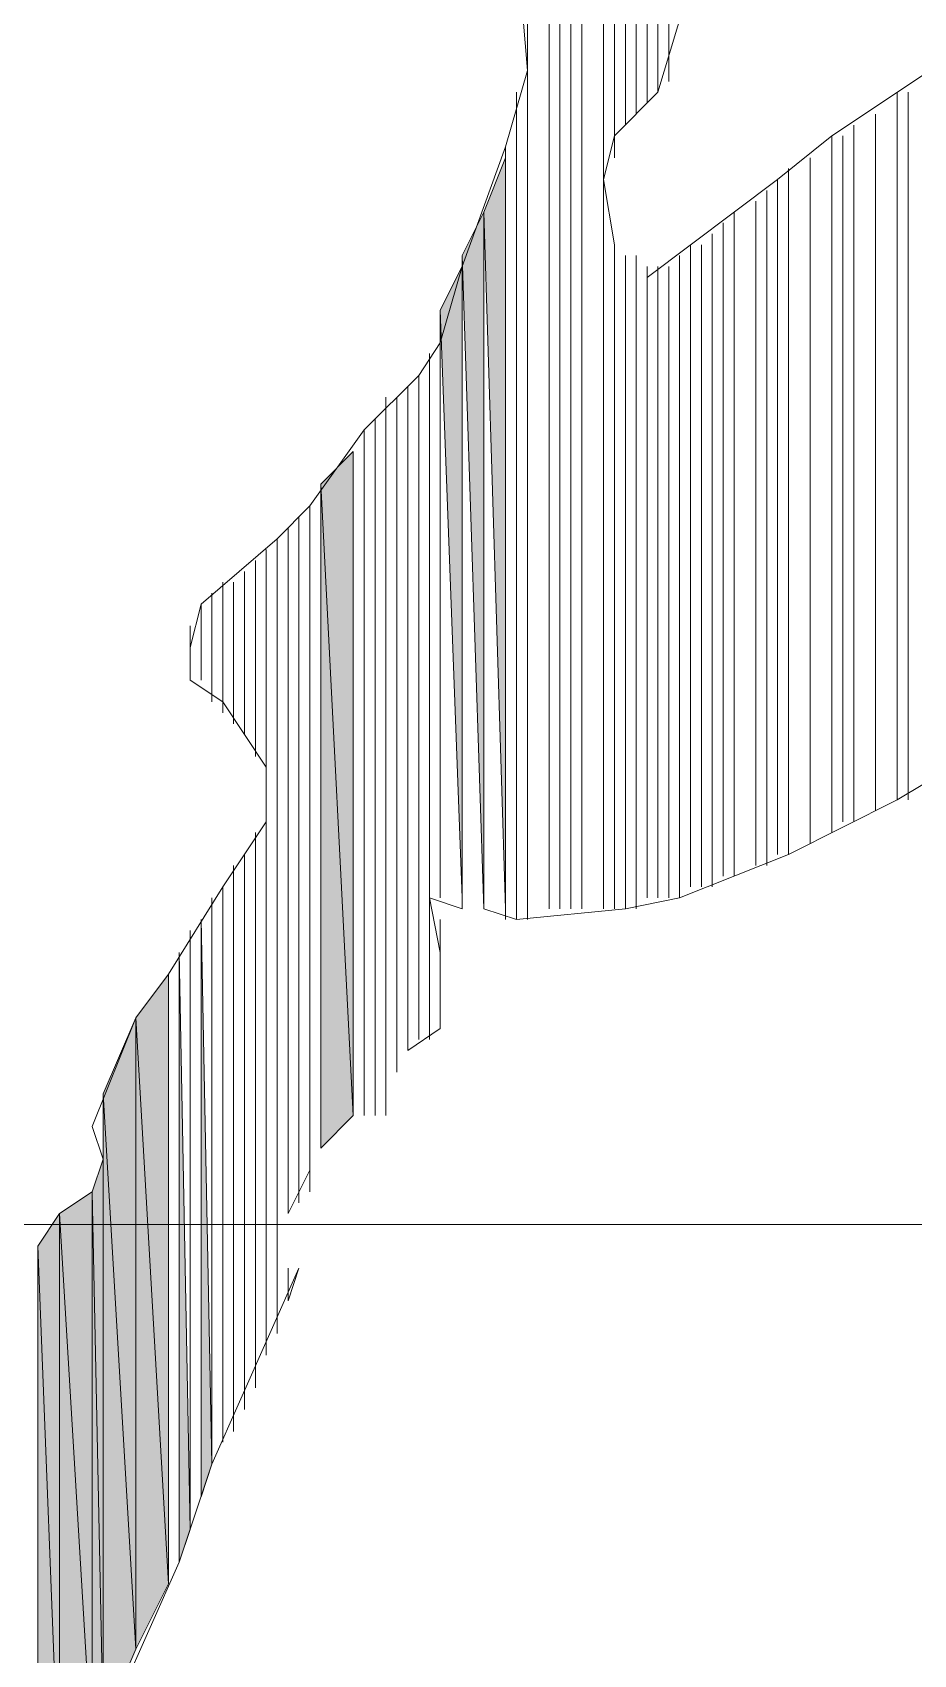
# Model space of a CAD drawing. Header units: millimetres. Extents: x -30643 to 86172, y -19411 to 63186.
# Drawn here: x 82840.8 to 82897.8, y -1734.6 to -1629.8 of the extents above; entities that cross this region are included whole.
import ezdxf

# ---------------------------------------------------------------- set-up
doc = ezdxf.new("R2010")
doc.units = ezdxf.units.MM

msp = doc.modelspace()

# ---------------------------------------------------------------- hatches: boundary and pattern name
h = msp.add_hatch(color=0)
h.dxf.hatch_style = 2
h.paths.add_polyline_path([(82881.96, -1632.92), (82881.96, -1630.11), (82881.96, -1615.33)])
h = msp.add_hatch(color=0)
h.dxf.hatch_style = 2
h.paths.add_polyline_path([(82872.11, -1687.1), (82872.11, -1633.62), (82872.11, -1635.74)])
h = msp.add_hatch(color=0)
h.dxf.hatch_style = 2
h.paths.add_polyline_path([(82871.4, -1686.4), (82871.4, -1637.85), (82870, -1641.37)])
h = msp.add_hatch(color=0)
h.dxf.hatch_style = 2
h.paths.add_polyline_path([(82877.74, -1686.4), (82877.74, -1642.77), (82877.74, -1640.66)])
h = msp.add_hatch(color=0)
h.dxf.hatch_style = 2
h.paths.add_polyline_path([(82870, -1686.4), (82870, -1641.37), (82868.59, -1644.18)])
h = msp.add_hatch(color=0)
h.dxf.hatch_style = 2
h.paths.add_polyline_path([(82868.59, -1685.7), (82868.59, -1644.88), (82867.18, -1647.7)])
h = msp.add_hatch(color=0)
h.dxf.hatch_style = 2
h.paths.add_polyline_path([(82897.44, -1679.36), (82897.44, -1650.51), (82897.44, -1648.4)])
h = msp.add_hatch(color=0)
h.dxf.hatch_style = 2
h.paths.add_polyline_path([(82861.55, -1699.77), (82861.55, -1656.85), (82859.44, -1658.96)])
h = msp.add_hatch(color=0)
h.dxf.hatch_style = 2
h.paths.add_polyline_path([(82859.44, -1701.88), (82861.55, -1699.77), (82859.44, -1658.96)])
h = msp.add_hatch(color=0)
h.dxf.hatch_style = 2
h.paths.add_polyline_path([(82855.92, -1677.25), (82855.92, -1680.77), (82855.92, -1663.18)])
h = msp.add_hatch(color=0)
h.dxf.hatch_style = 2
h.paths.add_polyline_path([(82851.7, -1724.4), (82852.41, -1722.29), (82851.7, -1687.1)])
h = msp.add_hatch(color=0)
h.dxf.hatch_style = 2
h.paths.add_polyline_path([(82867.18, -1693.44), (82867.18, -1691.33), (82867.18, -1687.81)])
h = msp.add_hatch(color=0)
h.dxf.hatch_style = 2
h.paths.add_polyline_path([(82850.29, -1728.62), (82851, -1726.51), (82850.29, -1689.22)])
h = msp.add_hatch(color=0)
h.dxf.hatch_style = 2
h.paths.add_polyline_path([(82849.59, -1730.03), (82849.59, -1690.62), (82847.48, -1693.44)])
h = msp.add_hatch(color=0)
h.dxf.hatch_style = 2
h.paths.add_polyline_path([(82847.48, -1734.25), (82847.48, -1693.44), (82845.37, -1698.36)])
h = msp.add_hatch(color=0)
h.dxf.hatch_style = 2
h.paths.add_polyline_path([(82847.48, -1734.25), (82849.59, -1730.03), (82847.48, -1693.44)])
h = msp.add_hatch(color=0)
h.dxf.hatch_style = 2
h.paths.add_polyline_path([(82845.37, -1739.18), (82847.48, -1734.25), (82845.37, -1698.36)])
h = msp.add_hatch(color=0)
h.dxf.hatch_style = 2
h.paths.add_polyline_path([(82845.37, -1739.18), (82845.37, -1702.58), (82844.66, -1704.7)])
h = msp.add_hatch(color=0)
h.dxf.hatch_style = 2
h.paths.add_polyline_path([(82844.66, -1741.29), (82844.66, -1704.7), (82842.55, -1706.1)])
h = msp.add_hatch(color=0)
h.dxf.hatch_style = 2
h.paths.add_polyline_path([(82844.66, -1741.29), (82845.37, -1739.18), (82844.66, -1704.7)])
h = msp.add_hatch(color=0)
h.dxf.hatch_style = 2
h.paths.add_polyline_path([(82842.55, -1744.1), (82842.55, -1706.1), (82841.15, -1708.21)])
h = msp.add_hatch(color=0)
h.dxf.hatch_style = 2
h.paths.add_polyline_path([(82842.55, -1744.1), (82844.66, -1741.29), (82842.55, -1706.1)])
h = msp.add_hatch(color=0)
h.dxf.hatch_style = 2
h.paths.add_polyline_path([(82841.15, -1746.21), (82842.55, -1744.1), (82841.15, -1708.21)])

# ---------------------------------------------------------------- linework, layer by layer
at = {"color": 0, "lineweight": 0}
for points in [[(82881.96, -1630.11), (82881.96, -1614.63)], [(82881.96, -1630.11), (82881.96, -1614.63)], [(82879.85, -1635.03), (82879.85, -1615.33)], [(82879.85, -1635.03), (82879.85, -1615.33)], [(82879.85, -1635.03), (82879.85, -1615.33)], [(82879.85, -1635.03), (82879.85, -1615.33)], [(82879.85, -1635.03), (82879.85, -1615.33)], [(82879.85, -1635.03), (82879.85, -1615.33)], [(82880.55, -1634.33), (82880.55, -1615.33)], [(82880.55, -1634.33), (82880.55, -1615.33)], [(82880.55, -1634.33), (82880.55, -1615.33)], [(82880.55, -1634.33), (82880.55, -1615.33)], [(82880.55, -1634.33), (82880.55, -1615.33)], [(82880.55, -1634.33), (82880.55, -1615.33)], [(82881.26, -1633.62), (82881.26, -1615.33)], [(82881.26, -1633.62), (82881.26, -1615.33)], [(82881.26, -1633.62), (82881.26, -1615.33)], [(82881.26, -1633.62), (82881.26, -1615.33)], [(82881.26, -1633.62), (82881.26, -1615.33)], [(82881.26, -1633.62), (82881.26, -1615.33)], [(82881.96, -1632.92), (82881.96, -1615.33)], [(82881.96, -1632.92), (82881.96, -1630.11), (82881.96, -1615.33)], [(82879.15, -1635.74), (82879.15, -1616.03)], [(82879.15, -1635.74), (82879.15, -1616.03)], [(82879.15, -1635.74), (82879.15, -1616.74)], [(82879.15, -1635.74), (82879.15, -1616.74)], [(82878.44, -1636.44), (82878.44, -1617.44)], [(82878.44, -1636.44), (82878.44, -1617.44)], [(82877.74, -1639.25), (82877.74, -1618.14)], [(82877.74, -1639.25), (82877.74, -1618.14)], [(82877.74, -1637.85), (82877.74, -1618.14)], [(82877.74, -1637.85), (82877.74, -1618.14)], [(82877.74, -1686.4), (82877.74, -1618.85)], [(82877.74, -1639.25), (82877.74, -1618.85)], [(82878.44, -1637.85), (82878.44, -1618.14)], [(82878.44, -1637.85), (82878.44, -1618.14)], [(82876.33, -1686.4), (82876.33, -1620.25)], [(82876.33, -1686.4), (82876.33, -1620.25)], [(82874.92, -1686.4), (82874.92, -1621.66)], [(82874.92, -1686.4), (82874.92, -1621.66)], [(82875.63, -1686.4), (82875.63, -1620.96)], [(82875.63, -1686.4), (82875.63, -1620.96)], [(82874.22, -1686.4), (82874.22, -1622.37)], [(82874.22, -1686.4), (82874.22, -1622.37)], [(82872.81, -1632.22), (82872.81, -1623.77)], [(82872.81, -1687.1), (82872.81, -1623.77)], [(82872.81, -1687.1), (82872.81, -1632.22)], [(82872.11, -1687.1), (82872.11, -1633.62), (82872.11, -1635.74)], [(82872.11, -1687.1), (82872.11, -1633.62)], [(82896.74, -1679.36), (82896.74, -1633.62)], [(82896.74, -1679.36), (82896.74, -1633.62)], [(82896.74, -1679.36), (82896.74, -1633.62)], [(82896.74, -1679.36), (82896.74, -1633.62)], [(82896.74, -1679.36), (82896.74, -1633.62)], [(82896.74, -1679.36), (82896.74, -1633.62)], [(82897.44, -1679.36), (82897.44, -1633.62)], [(82897.44, -1648.4), (82897.44, -1633.62)], [(82897.44, -1647.7), (82897.44, -1633.62)], [(82897.44, -1647.7), (82897.44, -1633.62)], [(82897.44, -1647.7), (82897.44, -1633.62)], [(82897.44, -1647.7), (82897.44, -1633.62)], [(82897.44, -1647.7), (82897.44, -1633.62)], [(82897.44, -1647.7), (82897.44, -1633.62)], [(82895.33, -1680.07), (82895.33, -1635.03)], [(82895.33, -1680.07), (82895.33, -1635.03)], [(82872.11, -1687.1), (82872.11, -1635.74)], [(82872.11, -1687.1), (82872.11, -1635.74)], [(82892.51, -1681.47), (82892.51, -1636.44)], [(82892.51, -1681.47), (82892.51, -1636.44)], [(82893.22, -1680.77), (82893.22, -1636.44)], [(82893.22, -1680.77), (82893.22, -1636.44)], [(82893.92, -1680.77), (82893.92, -1635.74)], [(82893.92, -1680.77), (82893.92, -1635.74)], [(82871.4, -1687.1), (82871.4, -1637.14)], [(82871.4, -1687.1), (82871.4, -1637.14)], [(82871.4, -1686.4), (82871.4, -1637.85), (82870, -1641.37)], [(82871.4, -1686.4), (82871.4, -1637.85)], [(82889.7, -1682.88), (82889.7, -1638.55)], [(82889.7, -1682.88), (82889.7, -1638.55)], [(82889.7, -1682.88), (82889.7, -1638.55)], [(82889.7, -1682.88), (82889.7, -1638.55)], [(82889.7, -1682.88), (82889.7, -1638.55)], [(82889.7, -1682.88), (82889.7, -1638.55)], [(82891.11, -1682.18), (82891.11, -1637.85)], [(82891.11, -1682.18), (82891.11, -1637.85)], [(82877.74, -1686.4), (82877.74, -1639.25)], [(82889, -1682.88), (82889, -1639.25)], [(82889, -1682.88), (82889, -1639.25)], [(82889, -1682.88), (82889, -1639.25)], [(82889, -1682.88), (82889, -1639.25)], [(82889, -1682.88), (82889, -1639.25)], [(82889, -1682.88), (82889, -1639.25)], [(82889.7, -1682.88), (82889.7, -1639.25)], [(82889.7, -1682.88), (82889.7, -1639.25)], [(82877.74, -1686.4), (82877.74, -1640.66)], [(82877.74, -1686.4), (82877.74, -1640.66)], [(82877.74, -1686.4), (82877.74, -1642.77), (82877.74, -1640.66)], [(82887.59, -1683.59), (82887.59, -1640.66)], [(82887.59, -1683.59), (82887.59, -1640.66)], [(82888.29, -1683.59), (82888.29, -1639.96)], [(82888.29, -1683.59), (82888.29, -1639.96)], [(82888.29, -1683.59), (82888.29, -1639.96)], [(82888.29, -1683.59), (82888.29, -1639.96)], [(82888.29, -1682.88), (82888.29, -1639.96)], [(82888.29, -1682.88), (82888.29, -1639.96)], [(82870, -1686.4), (82870, -1641.37), (82868.59, -1644.18)], [(82870, -1686.4), (82870, -1641.37)], [(82886.18, -1684.29), (82886.18, -1641.37)], [(82886.18, -1684.29), (82886.18, -1641.37)], [(82886.18, -1684.29), (82886.18, -1641.37)], [(82886.18, -1684.29), (82886.18, -1641.37)], [(82877.74, -1686.4), (82877.74, -1642.77)], [(82884.77, -1684.99), (82884.77, -1642.77)], [(82884.77, -1684.99), (82884.77, -1642.77)], [(82884.77, -1684.29), (82884.77, -1642.77)], [(82884.77, -1684.29), (82884.77, -1642.77)], [(82885.48, -1684.29), (82885.48, -1642.07)], [(82885.48, -1684.29), (82885.48, -1642.07)], [(82878.44, -1686.4), (82878.44, -1643.48)], [(82878.44, -1686.4), (82878.44, -1643.48)], [(82878.44, -1686.4), (82878.44, -1643.48)], [(82878.44, -1686.4), (82878.44, -1643.48)], [(82883.37, -1684.99), (82883.37, -1643.48)], [(82883.37, -1684.99), (82883.37, -1643.48)], [(82884.07, -1684.99), (82884.07, -1643.48)], [(82884.07, -1684.99), (82884.07, -1643.48)], [(82884.07, -1684.99), (82884.07, -1643.48)], [(82884.07, -1684.99), (82884.07, -1643.48)], [(82884.07, -1684.99), (82884.07, -1643.48)], [(82884.07, -1684.99), (82884.07, -1643.48)], [(82868.59, -1685.7), (82868.59, -1644.88), (82867.18, -1647.7)], [(82868.59, -1686.4), (82868.59, -1644.18)], [(82868.59, -1686.4), (82868.59, -1644.18)], [(82868.59, -1685.7), (82868.59, -1644.88)], [(82868.59, -1686.4), (82868.59, -1644.88)], [(82868.59, -1686.4), (82868.59, -1644.88)], [(82879.15, -1686.4), (82879.15, -1644.18)], [(82879.15, -1686.4), (82879.15, -1644.18)], [(82879.15, -1686.4), (82879.15, -1644.18)], [(82879.15, -1686.4), (82879.15, -1644.18)], [(82879.85, -1686.4), (82879.85, -1644.18)], [(82879.85, -1686.4), (82879.85, -1644.18)], [(82879.85, -1685.7), (82879.85, -1644.88)], [(82879.85, -1685.7), (82879.85, -1644.88)], [(82879.85, -1685.7), (82879.85, -1644.88)], [(82879.85, -1685.7), (82879.85, -1644.88)], [(82880.55, -1685.7), (82880.55, -1644.88)], [(82880.55, -1685.7), (82880.55, -1644.88)], [(82881.26, -1685.7), (82881.26, -1644.88)], [(82881.26, -1685.7), (82881.26, -1644.88)], [(82881.26, -1685.7), (82881.26, -1644.88)], [(82881.26, -1685.7), (82881.26, -1644.88)], [(82881.96, -1685.7), (82881.96, -1644.88)], [(82881.96, -1685.7), (82881.96, -1644.88)], [(82881.96, -1685.7), (82881.96, -1644.88)], [(82881.96, -1685.7), (82881.96, -1644.88)], [(82882.66, -1685.7), (82882.66, -1644.18)], [(82882.66, -1685.7), (82882.66, -1644.18)], [(82882.66, -1685.7), (82882.66, -1644.18)], [(82882.66, -1685.7), (82882.66, -1644.18)], [(82883.37, -1684.99), (82883.37, -1644.18)], [(82883.37, -1684.99), (82883.37, -1644.18)], [(82880.55, -1685.7), (82880.55, -1645.59)], [(82880.55, -1685.7), (82880.55, -1645.59)], [(82880.55, -1685.7), (82880.55, -1645.59)], [(82880.55, -1685.7), (82880.55, -1645.59)], [(82881.26, -1685.7), (82881.26, -1645.59)], [(82881.26, -1685.7), (82881.26, -1645.59)], [(82867.18, -1685.7), (82867.18, -1647.7)], [(82867.18, -1685.7), (82867.18, -1647.7)], [(82867.18, -1685.7), (82867.18, -1648.4)], [(82867.18, -1685.7), (82867.18, -1648.4)], [(82897.44, -1679.36), (82897.44, -1648.4)], [(82897.44, -1679.36), (82897.44, -1650.51), (82897.44, -1648.4)], [(82867.18, -1685.7), (82867.18, -1649.81)], [(82867.18, -1685.7), (82867.18, -1649.81)], [(82867.18, -1685.7), (82867.18, -1649.81)], [(82867.18, -1685.7), (82867.18, -1649.81)], [(82866.48, -1694.84), (82866.48, -1650.51)], [(82866.48, -1685.7), (82866.48, -1650.51)], [(82897.44, -1679.36), (82897.44, -1650.51)], [(82897.44, -1679.36), (82897.44, -1650.51)], [(82897.44, -1679.36), (82897.44, -1650.51)], [(82897.44, -1678.66), (82897.44, -1650.51)], [(82897.44, -1678.66), (82897.44, -1650.51)], [(82865.78, -1694.84), (82865.78, -1651.92)], [(82865.78, -1694.84), (82865.78, -1651.92)], [(82863.66, -1696.96), (82863.66, -1653.33)], [(82863.66, -1696.96), (82863.66, -1653.33)], [(82864.37, -1696.96), (82864.37, -1653.33)], [(82864.37, -1696.96), (82864.37, -1653.33)], [(82865.07, -1695.55), (82865.07, -1652.62)], [(82865.07, -1695.55), (82865.07, -1652.62)], [(82863.66, -1699.77), (82863.66, -1654.03)], [(82863.66, -1696.96), (82863.66, -1654.03)], [(82863.66, -1696.96), (82863.66, -1654.03)], [(82863.66, -1696.96), (82863.66, -1654.03)], [(82862.26, -1699.77), (82862.26, -1655.44)], [(82862.26, -1699.77), (82862.26, -1655.44)], [(82862.26, -1699.77), (82862.26, -1655.44)], [(82862.26, -1699.77), (82862.26, -1655.44)], [(82862.96, -1699.77), (82862.96, -1654.73)], [(82862.96, -1699.77), (82862.96, -1654.73)], [(82862.96, -1699.77), (82862.96, -1654.73)], [(82862.96, -1699.77), (82862.96, -1654.73)], [(82861.55, -1699.77), (82861.55, -1656.85), (82859.44, -1658.96)], [(82861.55, -1699.77), (82861.55, -1656.85)], [(82861.55, -1699.77), (82861.55, -1656.85)], [(82861.55, -1699.77), (82861.55, -1656.85)], [(82861.55, -1699.77), (82861.55, -1656.85)], [(82861.55, -1699.77), (82861.55, -1656.85)], [(82859.44, -1701.88), (82859.44, -1658.96)], [(82859.44, -1701.88), (82861.55, -1699.77), (82859.44, -1658.96)], [(82858.74, -1703.99), (82858.74, -1660.36)], [(82858.74, -1703.99), (82858.74, -1660.36)], [(82858.74, -1703.29), (82858.74, -1660.36)], [(82858.74, -1703.29), (82858.74, -1660.36)], [(82857.33, -1706.1), (82857.33, -1661.77)], [(82857.33, -1706.1), (82857.33, -1661.77)], [(82858.03, -1705.4), (82858.03, -1661.07)], [(82858.03, -1705.4), (82858.03, -1661.07)], [(82858.74, -1704.7), (82858.74, -1661.07)], [(82858.74, -1704.7), (82858.74, -1661.07)], [(82856.63, -1706.81), (82856.63, -1662.48)], [(82856.63, -1706.81), (82856.63, -1662.48)], [(82856.63, -1706.81), (82856.63, -1662.48)], [(82856.63, -1706.81), (82856.63, -1662.48)], [(82855.22, -1675.85), (82855.22, -1663.88)], [(82855.22, -1675.85), (82855.22, -1663.88)], [(82855.22, -1676.55), (82855.22, -1663.88)], [(82855.22, -1676.55), (82855.22, -1663.88)], [(82855.92, -1677.25), (82855.92, -1663.18)], [(82855.92, -1677.25), (82855.92, -1680.77), (82855.92, -1663.18)], [(82855.92, -1680.77), (82855.92, -1663.18)], [(82855.92, -1714.55), (82855.92, -1663.18)], [(82855.92, -1676.55), (82855.92, -1663.88)], [(82855.92, -1676.55), (82855.92, -1663.88)], [(82856.63, -1713.84), (82856.63, -1663.18)], [(82856.63, -1707.51), (82856.63, -1663.18)], [(82854.52, -1674.44), (82854.52, -1664.59)], [(82854.52, -1674.44), (82854.52, -1664.59)], [(82854.52, -1675.14), (82854.52, -1664.59)], [(82854.52, -1675.14), (82854.52, -1664.59)], [(82854.52, -1675.14), (82854.52, -1664.59)], [(82854.52, -1675.14), (82854.52, -1664.59)], [(82855.22, -1675.85), (82855.22, -1664.59)], [(82855.22, -1675.85), (82855.22, -1664.59)], [(82855.22, -1675.85), (82855.22, -1664.59)], [(82855.22, -1675.85), (82855.22, -1664.59)], [(82855.22, -1675.85), (82855.22, -1664.59)], [(82855.22, -1675.85), (82855.22, -1664.59)], [(82852.41, -1673.03), (82852.41, -1665.99)], [(82852.41, -1673.03), (82852.41, -1665.99)], [(82853.11, -1673.73), (82853.11, -1665.29)], [(82853.11, -1673.73), (82853.11, -1665.29)], [(82853.11, -1673.03), (82853.11, -1665.99)], [(82853.11, -1673.03), (82853.11, -1665.99)], [(82853.11, -1673.03), (82853.11, -1665.99)], [(82853.11, -1673.03), (82853.11, -1665.99)], [(82853.81, -1673.73), (82853.81, -1665.29)], [(82853.81, -1673.73), (82853.81, -1665.29)], [(82853.81, -1674.44), (82853.81, -1665.29)], [(82853.81, -1674.44), (82853.81, -1665.29)], [(82851.7, -1671.62), (82851.7, -1666.7)], [(82851.7, -1671.62), (82851.7, -1666.7)], [(82851, -1671.62), (82851, -1668.1)], [(82851, -1671.62), (82851, -1668.1)], [(82855.22, -1715.95), (82855.22, -1681.47)], [(82855.22, -1715.95), (82855.22, -1681.47)], [(82855.92, -1714.55), (82855.92, -1680.77)], [(82855.92, -1714.55), (82855.92, -1680.77)], [(82855.92, -1714.55), (82855.92, -1680.77)], [(82855.92, -1715.25), (82855.92, -1681.47)], [(82855.92, -1715.25), (82855.92, -1681.47)], [(82855.22, -1717.36), (82855.22, -1682.18)], [(82855.22, -1717.36), (82855.22, -1682.18)], [(82855.22, -1717.36), (82855.22, -1682.18)], [(82855.22, -1717.36), (82855.22, -1682.18)], [(82855.22, -1717.36), (82855.22, -1682.18)], [(82855.22, -1717.36), (82855.22, -1682.18)], [(82855.22, -1716.66), (82855.22, -1682.18)], [(82855.22, -1716.66), (82855.22, -1682.18)], [(82853.81, -1719.47), (82853.81, -1683.59)], [(82853.81, -1719.47), (82853.81, -1683.59)], [(82854.52, -1718.07), (82854.52, -1682.88)], [(82854.52, -1718.07), (82854.52, -1682.88)], [(82854.52, -1718.07), (82854.52, -1682.88)], [(82854.52, -1718.07), (82854.52, -1682.88)], [(82854.52, -1718.77), (82854.52, -1683.59)], [(82854.52, -1718.77), (82854.52, -1683.59)], [(82853.81, -1720.18), (82853.81, -1684.29)], [(82853.81, -1720.18), (82853.81, -1684.29)], [(82852.41, -1722.29), (82852.41, -1685.7)], [(82852.41, -1722.29), (82852.41, -1685.7)], [(82853.11, -1720.88), (82853.11, -1684.99)], [(82853.11, -1720.88), (82853.11, -1684.99)], [(82853.11, -1720.88), (82853.11, -1684.99)], [(82853.11, -1720.88), (82853.11, -1684.99)], [(82853.11, -1720.88), (82853.11, -1684.99)], [(82853.11, -1720.88), (82853.11, -1684.99)], [(82866.48, -1694.84), (82866.48, -1685.7)], [(82851, -1725.81), (82851, -1687.81)], [(82851, -1725.81), (82851, -1687.81)], [(82851.7, -1724.4), (82851.7, -1687.1)], [(82851.7, -1724.4), (82852.41, -1722.29), (82851.7, -1687.1)], [(82867.18, -1694.14), (82867.18, -1687.1)], [(82867.18, -1694.14), (82867.18, -1687.1)], [(82867.18, -1693.44), (82867.18, -1687.81)], [(82867.18, -1693.44), (82867.18, -1691.33), (82867.18, -1687.81)], [(82851, -1726.51), (82851, -1688.51)], [(82851, -1726.51), (82851, -1688.51)], [(82850.29, -1728.62), (82850.29, -1689.22)], [(82850.29, -1728.62), (82851, -1726.51), (82850.29, -1689.22)], [(82867.18, -1691.33), (82867.18, -1689.22)], [(82867.18, -1691.33), (82867.18, -1689.22)], [(82849.59, -1730.03), (82849.59, -1690.62), (82847.48, -1693.44)], [(82849.59, -1730.03), (82849.59, -1690.62)], [(82847.48, -1734.25), (82847.48, -1693.44), (82845.37, -1698.36)], [(82847.48, -1734.25), (82849.59, -1730.03), (82847.48, -1693.44)], [(82863.66, -1699.77), (82863.66, -1696.96)], [(82845.37, -1702.58), (82845.37, -1698.36)], [(82845.37, -1739.18), (82847.48, -1734.25), (82845.37, -1698.36)], [(82863.66, -1699.77), (82863.66, -1697.66)], [(82863.66, -1699.77), (82863.66, -1697.66)], [(82844.66, -1700.47), (82845.37, -1702.58)], [(82845.37, -1739.18), (82845.37, -1702.58), (82844.66, -1704.7)], [(82844.66, -1741.29), (82844.66, -1704.7), (82842.55, -1706.1)], [(82844.66, -1741.29), (82844.66, -1704.7)], [(82844.66, -1741.29), (82844.66, -1704.7)], [(82844.66, -1741.29), (82844.66, -1704.7)], [(82844.66, -1741.29), (82844.66, -1704.7)], [(82844.66, -1741.29), (82845.37, -1739.18), (82844.66, -1704.7)], [(82842.55, -1744.1), (82842.55, -1706.1), (82841.15, -1708.21)], [(82842.55, -1744.1), (82844.66, -1741.29), (82842.55, -1706.1)], [(82856.63, -1713.84), (82856.63, -1707.51)], [(82841.15, -1746.21), (82841.15, -1708.21)], [(82841.15, -1746.21), (82842.55, -1744.1), (82841.15, -1708.21)], [(82856.63, -1713.14), (82856.63, -1708.92)], [(82856.63, -1713.14), (82856.63, -1708.92)], [(82856.63, -1713.14), (82856.63, -1708.92)], [(82856.63, -1713.14), (82856.63, -1708.92)], [(82857.33, -1711.73), (82857.33, -1709.62)], [(82857.33, -1711.73), (82858.03, -1709.62)]]:
    msp.add_lwpolyline(points, close=True, dxfattribs=at)
for points in [[(82872.11, -1623.77), (82872.81, -1632.22)], [(82881.26, -1633.62), (82883.37, -1626.59)], [(82900.96, -1630.81), (82892.51, -1636.44)], [(82872.81, -1632.22), (82871.4, -1637.14)], [(82878.44, -1636.44), (82881.26, -1633.62)], [(82877.74, -1639.25), (82878.44, -1636.44)], [(82892.51, -1636.44), (82889, -1639.25)], [(82871.4, -1637.14), (82868.59, -1644.88)], [(82878.44, -1643.48), (82877.74, -1639.25)], [(82889, -1639.25), (82880.55, -1645.59)], [(82868.59, -1644.88), (82867.18, -1649.81)], [(82897.44, -1650.51), (82897.44, -1648.4)], [(82867.18, -1649.81), (82865.78, -1651.92)], [(82865.78, -1651.92), (82862.26, -1655.44)], [(82862.26, -1655.44), (82858.74, -1660.36)], [(82858.74, -1660.36), (82856.63, -1662.48)], [(82856.63, -1662.48), (82851.7, -1666.7)], [(82851.7, -1666.7), (82851, -1669.51)], [(82851, -1669.51), (82851, -1671.62)], [(82851, -1671.62), (82853.11, -1673.03)], [(82853.11, -1673.03), (82855.92, -1677.25)], [(82855.92, -1677.25), (82855.92, -1680.77)], [(82896.74, -1679.36), (82900.26, -1677.25)], [(82889.7, -1682.88), (82896.74, -1679.36)], [(82855.92, -1680.77), (82853.11, -1684.99)], [(82882.66, -1685.7), (82889.7, -1682.88)], [(82853.11, -1684.99), (82849.59, -1690.62)], [(82867.18, -1689.22), (82866.48, -1685.7)], [(82866.48, -1685.7), (82868.59, -1686.4)], [(82879.15, -1686.4), (82882.66, -1685.7)], [(82870, -1686.4), (82872.11, -1687.1)], [(82872.11, -1687.1), (82879.15, -1686.4)], [(82849.59, -1690.62), (82847.48, -1693.44)], [(82867.18, -1694.14), (82867.18, -1690.62)], [(82847.48, -1693.44), (82844.66, -1700.47)], [(82865.07, -1695.55), (82867.18, -1694.14)], [(82863.66, -1699.77), (82863.66, -1696.96)], [(82844.66, -1700.47), (82845.37, -1702.58)], [(82859.44, -1701.88), (82861.55, -1699.77)], [(82845.37, -1702.58), (82844.66, -1704.7)], [(82857.33, -1706.1), (82858.74, -1703.29)], [(82844.66, -1704.7), (82842.55, -1706.1)], [(79373.42, -1706.81), (84204.88, -1706.81)], [(82842.55, -1706.1), (82841.15, -1708.21)], [(82852.41, -1722.29), (82858.03, -1709.62)], [(82850.29, -1728.62), (82852.41, -1722.29)], [(82844.66, -1741.29), (82850.29, -1728.62)]]:
    msp.add_lwpolyline(points, dxfattribs=at)

doc.saveas('drawing.dxf')
